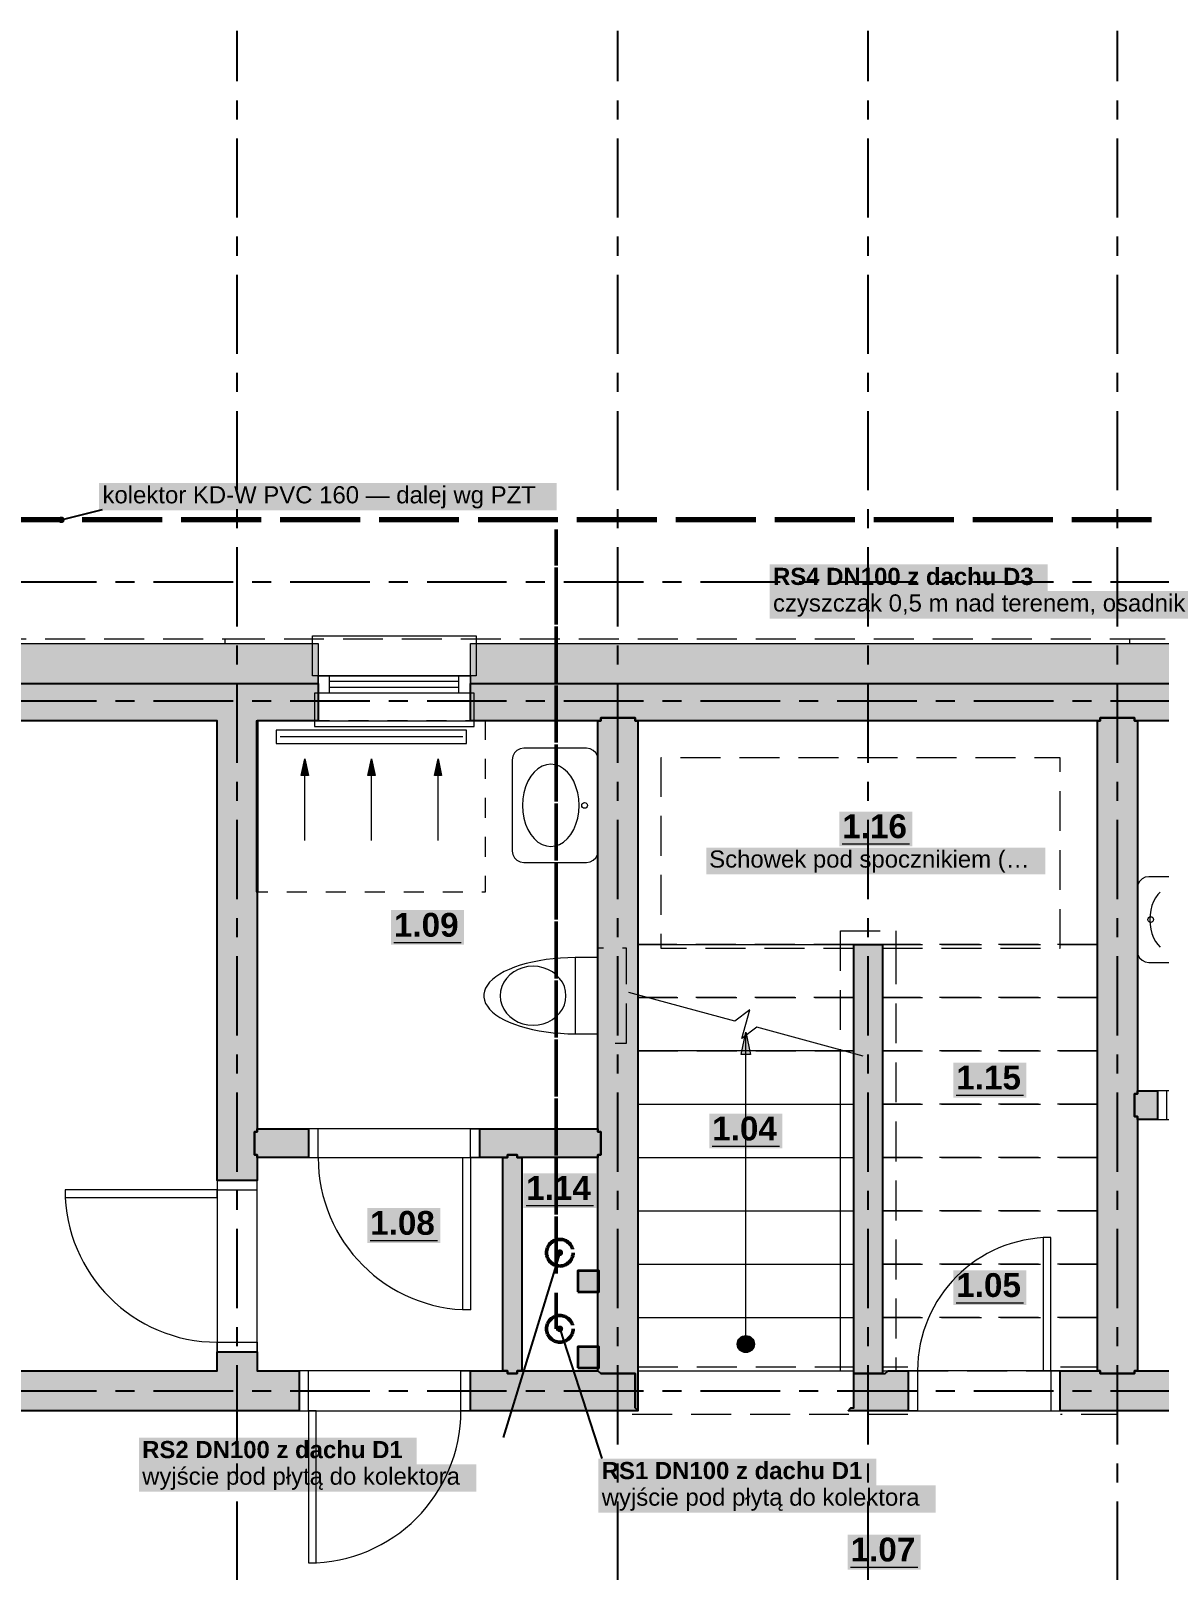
# Model space of a CAD drawing. Header units: metres. Extents: x -4.1 to 68, y -4.1 to 12.3.
# Drawn here: x 48.53 to 54.46, y 4.18 to 12.27 of the extents above; entities that cross this region are included whole.
import ezdxf

# ---------------------------------------------------------------- set-up
doc = ezdxf.new("R2010")
doc.units = ezdxf.units.M
for name, pattern in [('KRESKA_DLUGA', [9.45, 8.4, -1.05]), ('KRESKOWA', [5.25, 4.2, -1.05]), ('KRESKOWA_DROBNA', [3.15, 2.1, -1.05]), ('PUNKTOWA', [10.5, 8.4, -1.05, 0, -1.05])]:
    doc.linetypes.add(name, pattern=pattern)
doc.layers.add('A-MASKA', color=7, linetype='Continuous', lineweight=18)
doc.layers.add('S-OPISY', color=2, linetype='Continuous', lineweight=25)
for name, color, linetype, lineweight, true_color in [('I-OSIE', 8, 'PUNKTOWA', 18, 0x7a7a7a), ('I-PODKLAD', 8, 'Continuous', 18, 0x9a9a9a), ('I-PODKLAD-SCIANY', 8, 'Continuous', 25, 0x6e6e6e), ('I-PODKLAD-WYPELN', 254, 'Continuous', 18, 0xe6e6e6), ('I-POMIESZCZENIA', 8, 'Continuous', 25, 0x4a4a4a), ('S-DESZCZ', 150, 'KRESKA_DLUGA', 35, 0x00808a), ('S-KANAL', 34, 'Continuous', 50, 0x7a4500)]:
    doc.layers.add(name, color=color, linetype=linetype, lineweight=lineweight, true_color=true_color)
doc.styles.add('PL_ARIAL', font='arial.ttf')
doc.styles.add('PL_ARIAL_B', font='arialbd.ttf')

msp = doc.modelspace()

# ---------------------------------------------------------------- hatches: boundary and pattern name
at = {"layer": 'A-MASKA', "true_color": 0xffffff}
for points in [[(48.8914, 9.7494), (51.2964, 9.7494), (51.2964, 9.8942), (48.8914, 9.8942)], [(52.4152, 9.3207), (53.8751, 9.3207), (53.8751, 9.4655), (52.4152, 9.4655)], [(52.4152, 9.1812), (54.7041, 9.1812), (54.7041, 9.326), (52.4152, 9.326)], [(52.7815, 7.9851), (53.1651, 7.9851), (53.1651, 8.1676), (52.7815, 8.1676)], [(52.0822, 7.8383), (53.8644, 7.8383), (53.8644, 7.9781), (52.0822, 7.9781)], [(50.4256, 7.4675), (50.8092, 7.4675), (50.8092, 7.65), (50.4256, 7.65)], [(53.3806, 6.665), (53.7642, 6.665), (53.7642, 6.8475), (53.3806, 6.8475)], [(52.0981, 6.3975), (52.4817, 6.3975), (52.4817, 6.58), (52.0981, 6.58)], [(51.1206, 6.085), (51.5042, 6.085), (51.5042, 6.2675), (51.1206, 6.2675)], [(50.3006, 5.9015), (50.6842, 5.9015), (50.6842, 6.084), (50.3006, 6.084)], [(53.3806, 5.575), (53.7642, 5.575), (53.7642, 5.7575), (53.3806, 5.7575)], [(49.1, 4.7334), (50.5599, 4.7334), (50.5599, 4.8782), (49.1, 4.8782)], [(49.1, 4.5939), (50.8728, 4.5939), (50.8728, 4.7387), (49.1, 4.7387)], [(51.5149, 4.6232), (52.9748, 4.6232), (52.9748, 4.768), (51.5149, 4.768)], [(51.5149, 4.4837), (53.2877, 4.4837), (53.2877, 4.6285), (51.5149, 4.6285)], [(52.8256, 4.1855), (53.2092, 4.1855), (53.2092, 4.368), (52.8256, 4.368)]]:
    msp.add_hatch(color=7, dxfattribs=at).paths.add_polyline_path(points)
at = {"layer": 'I-PODKLAD-WYPELN', "true_color": 0xe4e4e4}
h = msp.add_hatch(color=7, dxfattribs=at)
h.paths.add_polyline_path([(49.9924, 6.5), (49.9924, 6.365), (49.9924, 6.365), (49.9924, 6.365), (49.9924, 6.35), (49.9924, 6.35), (49.9924, 6.35), (49.7224, 6.35), (49.7224, 6.35), (49.7224, 6.35), (49.7224, 6.23), (49.7074, 6.23), (49.5124, 6.23), (49.5124, 8.645), (45.8474, 8.645), (45.8474, 8.645), (45.8474, 8.645), (45.8474, 8.645), (45.8474, 8.645), (45.8474, 8.645), (45.8474, 7.6), (45.8474, 7.6), (45.8474, 7.6), (45.6524, 7.6), (45.6524, 7.6), (45.6524, 7.6), (45.6524, 7.6), (45.6524, 7.6), (45.4424, 7.6), (45.4424, 7.6), (45.4424, 7.6), (45.4424, 9.05), (45.4424, 9.05), (45.4424, 9.05), (45.4424, 9.05), (50.0424, 9.05), (50.0424, 8.84), (50.0424, 8.84), (50.0424, 8.84), (50.0424, 8.84), (50.0424, 8.645), (50.0424, 8.645), (50.0424, 8.645), (49.7224, 8.645), (49.7224, 6.5), (49.7224, 6.5), (49.7224, 6.5), (49.7224, 6.5), (49.7224, 6.5), (49.9924, 6.5), (49.9924, 6.5), (49.9924, 6.5), (49.9924, 6.5)])
h.paths.add_polyline_path([(45.8324, 8.66), (45.8324, 8.66), (45.8407, 8.6517)], flags=0)
h.paths.add_polyline_path([(45.6524, 8.66), (45.6524, 8.66), (45.6524, 8.66), (45.6524, 8.66), (45.6524, 8.66)], flags=0)
h.paths.add_polyline_path([(45.6524, 8.84), (45.6524, 8.84), (45.6524, 8.84), (45.6524, 8.84), (45.6524, 8.84), (45.6524, 8.84)], flags=0)
h = msp.add_hatch(color=7, dxfattribs=at)
h.paths.add_polyline_path([(51.0124, 5.23), (51.0124, 5.23), (51.0124, 5.23), (51.0124, 6.35), (51.0124, 6.35), (51.0124, 6.35), (51.0124, 6.35), (51.0124, 6.35), (50.8924, 6.35), (50.8924, 6.35), (50.8924, 6.35), (50.8924, 6.365), (50.8924, 6.365), (50.8924, 6.365), (50.8924, 6.365), (50.8924, 6.5), (50.8924, 6.5), (50.8924, 6.5), (50.8924, 6.5), (50.8924, 6.5), (51.5124, 6.5), (51.5124, 6.5), (51.5124, 6.5), (51.5124, 6.5), (51.5124, 6.5), (51.5124, 8.645), (51.5124, 8.645), (51.5124, 8.645), (51.5124, 8.645), (51.5124, 8.645), (50.8424, 8.645), (50.8424, 8.645), (50.8424, 8.645), (50.8424, 8.84), (50.8424, 8.84), (50.8424, 8.84), (50.8424, 8.84), (50.8424, 9.05), (55.7924, 9.05), (55.7924, 8.84), (55.7924, 8.84), (55.7924, 8.84), (55.7924, 8.84), (55.7924, 8.645), (55.7924, 8.645), (55.7924, 8.645), (55.6924, 8.645), (55.6924, 6.7), (55.6774, 6.7), (55.6774, 6.7), (55.6774, 6.7), (55.6774, 6.7), (55.6774, 6.7), (55.6774, 6.7), (55.6774, 6.7), (55.6774, 6.7), (55.6774, 6.7), (55.6774, 6.7), (55.6774, 6.7), (55.6774, 6.685), (55.6174, 6.685), (55.6174, 6.685), (55.6174, 6.685), (55.6174, 6.685), (55.6174, 6.685), (55.6174, 6.65), (55.8924, 6.65), (55.8924, 6.6), (55.6174, 6.6), (55.6174, 6.565), (55.6174, 6.565), (55.6174, 6.565), (55.6174, 6.55), (55.6174, 6.55), (55.6174, 6.55), (55.3524, 6.55), (55.3524, 6.55), (55.3524, 6.55), (55.3524, 6.565), (55.3524, 6.565), (55.3524, 6.565), (55.3524, 6.565), (55.3524, 6.7), (55.3524, 6.7), (55.3524, 6.7), (55.3524, 6.7), (55.3524, 6.7), (55.5424, 6.7), (55.5424, 8.645), (54.3474, 8.645), (54.3474, 8.645), (54.3474, 8.645), (54.3474, 6.7), (54.3474, 6.7), (54.3474, 6.7), (54.3474, 6.7), (54.3474, 6.7), (54.4524, 6.7), (54.4524, 6.7), (54.4524, 6.7), (54.4524, 6.7), (54.4524, 6.7), (54.4524, 6.565), (54.4524, 6.565), (54.4524, 6.565), (54.4524, 6.55), (54.4524, 6.55), (54.4524, 6.55), (54.3474, 6.55), (54.3474, 6.55), (54.3474, 6.55), (54.3474, 5.23), (54.3474, 5.23), (54.3474, 5.23), (54.6424, 5.23), (54.6424, 5.23), (54.6424, 5.23), (54.6424, 5.23), (54.6424, 5.23), (54.6424, 5.035), (54.6424, 5.035), (54.6424, 5.035), (54.6424, 5.02), (54.6424, 5.02), (54.6424, 5.02), (54.2424, 5.02), (54.2424, 5.02), (54.2424, 5.02), (54.2424, 5.02), (54.2424, 5.02), (53.9424, 5.02), (53.9424, 5.02), (53.9424, 5.02), (53.9424, 5.035), (53.9424, 5.035), (53.9424, 5.035), (53.9424, 5.035), (53.9424, 5.23), (53.9424, 5.23), (53.9424, 5.23), (53.9424, 5.23), (53.9424, 5.23), (54.1374, 5.23), (54.1374, 5.23), (54.1374, 5.23), (54.1374, 5.23), (54.1374, 5.23), (54.1374, 8.645), (54.1374, 8.645), (54.1374, 8.645), (54.1374, 8.645), (54.1374, 8.645), (51.7224, 8.645), (51.7224, 8.645), (51.7224, 8.645), (51.7224, 5.02), (51.7224, 5.02), (51.7224, 5.02), (51.7224, 5.02), (51.7224, 5.02), (50.8424, 5.02), (50.8424, 5.02), (50.8424, 5.02), (50.8424, 5.035), (50.8424, 5.035), (50.8424, 5.035), (50.8424, 5.035), (50.8424, 5.23), (50.8424, 5.23), (50.8424, 5.23), (50.8424, 5.23), (50.8424, 5.23), (51.0124, 5.23), (51.0124, 5.23)])
h.paths.add_polyline_path([(54.2424, 5.035), (54.2424, 5.035), (54.2424, 5.035), (54.2424, 5.035), (54.2424, 5.035), (54.2424, 5.035), (54.2424, 5.02)], flags=0)
h.paths.add_polyline_path([(51.5124, 5.23), (51.5124, 5.23), (51.5124, 5.23), (51.5124, 5.23), (51.5124, 5.23), (51.5124, 5.23), (51.5124, 5.23), (51.5124, 5.23), (51.5124, 5.23), (51.5124, 6.35), (51.5124, 6.35), (51.5124, 6.35), (51.1124, 6.35), (51.1124, 6.35), (51.1124, 6.35), (51.1124, 5.23), (51.1124, 5.23), (51.1124, 5.23)], flags=0)
h.paths.add_polyline_path([(54.2424, 5.215), (54.2424, 5.215), (54.2424, 5.215), (54.2424, 5.215), (54.2424, 5.215), (54.2424, 5.215), (54.2424, 5.215), (54.2424, 5.215), (54.2424, 5.215)], flags=0)
at = {"layer": 'I-PODKLAD-WYPELN', "true_color": 0xcfcfcf}
for points in [[(49.9724, 8.445), (49.9911, 8.357), (49.9537, 8.357)], [(50.3224, 8.445), (50.3411, 8.357), (50.3037, 8.357)], [(50.6724, 8.445), (50.6911, 8.357), (50.6537, 8.357)], [(52.2899, 7.008), (52.3149, 6.8906), (52.265, 6.8906)]]:
    msp.add_hatch(color=7, dxfattribs=at).paths.add_polyline_path(points)
at = {"layer": 'I-PODKLAD-WYPELN', "true_color": 0xe4e4e4}
for points in [[(52.8574, 5.035), (52.8574, 5.035), (52.8574, 5.035), (52.8574, 5.035), (52.8574, 5.035), (52.8574, 5.035), (52.8574, 5.035), (52.8574, 5.035), (52.8574, 5.035), (52.8574, 5.035), (52.8574, 5.035), (52.8574, 5.215), (52.8574, 5.215), (52.8574, 5.215), (52.8574, 5.215), (52.8574, 5.215), (52.8574, 5.215), (52.8574, 7.47), (53.0074, 7.47), (53.0074, 5.215), (53.0224, 5.215), (53.0224, 5.215), (53.0224, 5.215), (53.0224, 5.215), (53.0224, 5.215), (53.0224, 5.215), (53.0224, 5.215), (53.0224, 5.215), (53.0224, 5.215), (53.0224, 5.215), (53.0224, 5.215), (53.0224, 5.215), (53.0374, 5.23), (53.0374, 5.23), (53.0374, 5.23), (53.0374, 5.23), (53.0374, 5.23), (53.1424, 5.23), (53.1424, 5.23), (53.1424, 5.23), (53.1424, 5.23), (53.1424, 5.23), (53.1424, 5.035), (53.1424, 5.035), (53.1424, 5.035), (53.1424, 5.02), (53.1424, 5.02), (53.1424, 5.02), (52.8274, 5.02), (52.8274, 5.02), (52.8274, 5.02), (52.8424, 5.035), (52.8424, 5.035), (52.8424, 5.035), (52.8574, 5.035), (52.8574, 5.035), (52.8574, 5.035), (52.8574, 5.035), (52.8574, 5.035), (52.8574, 5.035)], [(49.5124, 5.23), (49.5124, 5.33), (49.7074, 5.33), (49.7224, 5.33), (49.7224, 5.23), (49.9424, 5.23), (49.9424, 5.23), (49.9424, 5.23), (49.9424, 5.23), (49.9424, 5.23), (49.9424, 5.035), (49.9424, 5.035), (49.9424, 5.035), (49.9424, 5.02), (49.9424, 5.02), (49.9424, 5.02), (45.8474, 5.02), (45.8474, 5.02), (45.8474, 5.02), (45.8474, 3.6), (45.8474, 3.6), (45.8474, 3.6), (45.6524, 3.6), (45.6524, 3.6), (45.6524, 3.6), (45.6524, 3.6), (45.6524, 3.6), (45.4424, 3.6), (45.4424, 3.6), (45.4424, 3.6), (45.4424, 5.8), (45.4424, 5.8), (45.4424, 5.8), (45.6524, 5.8), (45.6524, 5.8), (45.6524, 5.8), (45.6524, 5.8), (45.6524, 5.8), (45.8474, 5.8), (45.8474, 5.8), (45.8474, 5.8), (45.8474, 5.23), (45.8474, 5.23), (45.8474, 5.23), (45.8474, 5.23), (45.8474, 5.23)]]:
    msp.add_hatch(color=7, dxfattribs=at).paths.add_polyline_path(points)
at = {"layer": 'I-PODKLAD-WYPELN', "true_color": 0xffffff}
msp.add_hatch(color=7, dxfattribs=at).paths.add_polyline_path([(52.3349, 5.37), (52.3347, 5.3656), (52.3341, 5.3612), (52.333, 5.3569), (52.3315, 5.3528), (52.3296, 5.3488), (52.3273, 5.345), (52.3247, 5.3415), (52.3217, 5.3382), (52.3185, 5.3352), (52.3149, 5.3326), (52.3111, 5.3303), (52.3071, 5.3284), (52.303, 5.3269), (52.2987, 5.3259), (52.2943, 5.3252), (52.2899, 5.325), (52.2855, 5.3252), (52.2811, 5.3259), (52.2769, 5.3269), (52.2727, 5.3284), (52.2687, 5.3303), (52.2649, 5.3326), (52.2614, 5.3352), (52.2581, 5.3382), (52.2551, 5.3415), (52.2525, 5.345), (52.2502, 5.3488), (52.2483, 5.3528), (52.2469, 5.3569), (52.2458, 5.3612), (52.2451, 5.3656), (52.2449, 5.37), (52.2451, 5.3744), (52.2458, 5.3788), (52.2469, 5.3831), (52.2483, 5.3872), (52.2502, 5.3912), (52.2525, 5.395), (52.2551, 5.3985), (52.2581, 5.4018), (52.2614, 5.4048), (52.2649, 5.4074), (52.2687, 5.4097), (52.2727, 5.4116), (52.2769, 5.4131), (52.2811, 5.4141), (52.2855, 5.4148), (52.2899, 5.415), (52.2943, 5.4148), (52.2987, 5.4141), (52.303, 5.4131), (52.3071, 5.4116), (52.3111, 5.4097), (52.3149, 5.4074), (52.3185, 5.4048), (52.3217, 5.4018), (52.3247, 5.3985), (52.3273, 5.395), (52.3296, 5.3912), (52.3315, 5.3872), (52.333, 5.3831), (52.3341, 5.3788), (52.3347, 5.3744)])
at = {"layer": 'S-DESZCZ', "true_color": 0x000000}
for points in [[(51.3299, 5.85), (51.3293, 5.8545), (51.3276, 5.8587), (51.3248, 5.8624), (51.3212, 5.8652), (51.3169, 5.8669), (51.3124, 5.8675), (51.3079, 5.8669), (51.3037, 5.8652), (51.3, 5.8624), (51.2973, 5.8587), (51.2955, 5.8545), (51.2949, 5.85), (51.2955, 5.8455), (51.2973, 5.8412), (51.3, 5.8376), (51.3037, 5.8348), (51.3079, 5.8331), (51.3124, 5.8325), (51.3169, 5.8331), (51.3212, 5.8348), (51.3248, 5.8376), (51.3276, 5.8412), (51.3293, 5.8455)], [(51.3299, 5.45), (51.3293, 5.4545), (51.3276, 5.4588), (51.3248, 5.4624), (51.3212, 5.4652), (51.3169, 5.4669), (51.3124, 5.4675), (51.3079, 5.4669), (51.3037, 5.4652), (51.3, 5.4624), (51.2973, 5.4588), (51.2955, 5.4545), (51.2949, 5.45), (51.2955, 5.4455), (51.2973, 5.4413), (51.3, 5.4376), (51.3037, 5.4348), (51.3079, 5.4331), (51.3124, 5.4325), (51.3169, 5.4331), (51.3212, 5.4348), (51.3248, 5.4376), (51.3276, 5.4413), (51.3293, 5.4455)]]:
    msp.add_hatch(color=7, dxfattribs=at).paths.add_polyline_path(points)
at = {"layer": 'S-KANAL', "true_color": 0xffffff}
for points in [[(51.4074, 5.645), (51.5174, 5.645), (51.5174, 5.755), (51.4074, 5.755)], [(51.4074, 5.245), (51.5174, 5.245), (51.5174, 5.355), (51.4074, 5.355)]]:
    msp.add_hatch(color=7, dxfattribs=at).paths.add_polyline_path(points)
at = {"layer": 'S-KANAL', "true_color": 0x000000}
for points in [[(51.4074, 5.645), (51.5174, 5.645), (51.5174, 5.755)], [(51.4074, 5.245), (51.5174, 5.245), (51.5174, 5.355)]]:
    msp.add_hatch(color=7, dxfattribs=at).paths.add_polyline_path(points)
at = {"layer": 'S-OPISY', "true_color": 0x000000}
for points in [[(48.7099, 9.7), (48.7093, 9.7045), (48.7076, 9.7087), (48.7048, 9.7124), (48.7012, 9.7152), (48.6969, 9.7169), (48.6924, 9.7175), (48.6879, 9.7169), (48.6837, 9.7152), (48.68, 9.7124), (48.6773, 9.7087), (48.6755, 9.7045), (48.6749, 9.7), (48.6755, 9.6955), (48.6773, 9.6912), (48.68, 9.6876), (48.6837, 9.6848), (48.6879, 9.6831), (48.6924, 9.6825), (48.6969, 9.6831), (48.7012, 9.6848), (48.7048, 9.6876), (48.7076, 9.6912), (48.7093, 9.6955)], [(51.3299, 5.85), (51.3293, 5.8545), (51.3276, 5.8587), (51.3248, 5.8624), (51.3212, 5.8652), (51.3169, 5.8669), (51.3124, 5.8675), (51.3079, 5.8669), (51.3037, 5.8652), (51.3, 5.8624), (51.2973, 5.8587), (51.2955, 5.8545), (51.2949, 5.85), (51.2955, 5.8455), (51.2973, 5.8412), (51.3, 5.8376), (51.3037, 5.8348), (51.3079, 5.8331), (51.3124, 5.8325), (51.3169, 5.8331), (51.3212, 5.8348), (51.3248, 5.8376), (51.3276, 5.8412), (51.3293, 5.8455)], [(51.3299, 5.45), (51.3293, 5.4545), (51.3276, 5.4588), (51.3248, 5.4624), (51.3212, 5.4652), (51.3169, 5.4669), (51.3124, 5.4675), (51.3079, 5.4669), (51.3037, 5.4652), (51.3, 5.4624), (51.2973, 5.4588), (51.2955, 5.4545), (51.2949, 5.45), (51.2955, 5.4455), (51.2973, 5.4413), (51.3, 5.4376), (51.3037, 5.4348), (51.3079, 5.4331), (51.3124, 5.4325), (51.3169, 5.4331), (51.3212, 5.4348), (51.3248, 5.4376), (51.3276, 5.4413), (51.3293, 5.4455)]]:
    msp.add_hatch(color=7, dxfattribs=at).paths.add_polyline_path(points)

# ---------------------------------------------------------------- linework, layer by layer
at = {"layer": 'I-OSIE', "linetype": 'PUNKTOWA', "lineweight": 25, "ltscale": 0.049534, "flags": 128}
for points in [[(49.6174, -3.75), (49.6174, 12.2692)], [(51.6174, -3.75), (51.6174, 12.2692)], [(52.9324, -3.75), (52.9324, 12.2692)], [(54.2424, -3.75), (54.2424, 12.2692)]]:
    msp.add_lwpolyline(points, dxfattribs=at)
at = {"layer": 'I-OSIE', "linetype": 'PUNKTOWA', "lineweight": 25, "ltscale": 0.049821, "flags": 128}
for points in [[(41.9924, 9.375), (68.0436, 9.375)], [(41.9924, 8.75), (68.0436, 8.75)], [(41.9924, 5.125), (68.0436, 5.125)]]:
    msp.add_lwpolyline(points, dxfattribs=at)
at = {"layer": 'I-PODKLAD', "linetype": 'KRESKOWA', "lineweight": 13, "ltscale": 0.05, "flags": 128}
for points in [[(45.4174, 5.4455), (45.4174, 9.075), (49.5524, 9.075), (49.5524, 9.0505)], [(49.5529, 9.075), (54.3069, 9.075)], [(54.3074, 9.0505), (54.3074, 9.075), (55.1419, 9.075)], [(53.0079, 7.45), (53.9424, 7.45), (53.9424, 8.45), (51.8424, 8.45), (51.8424, 7.45), (52.8569, 7.45)], [(52.7864, 7.47), (52.7864, 7.541)], [(52.7864, 7.541), (53.0784, 7.541)], [(53.0784, 7.541), (53.0784, 7.47)], [(52.8573, 7.47), (51.7225, 7.47)], [(51.7225, 7.47), (52.8573, 7.47)], [(52.7864, 6.71), (52.7864, 7.47)], [(54.1373, 7.47), (53.0075, 7.47)], [(53.0075, 7.47), (54.1373, 7.47)], [(53.0784, 7.47), (53.0784, 5.2301)], [(52.8573, 7.19), (51.7225, 7.19)], [(51.7225, 7.19), (52.8573, 7.19)], [(53.0075, 7.19), (54.1373, 7.19)], [(54.1373, 7.19), (53.0075, 7.19)], [(51.7225, 6.91), (52.8573, 6.91)], [(53.0075, 6.91), (54.1373, 6.91)], [(54.1373, 6.91), (53.0075, 6.91)], [(53.0075, 6.63), (54.1373, 6.63)], [(54.1373, 6.63), (53.0075, 6.63)], [(53.0075, 6.35), (54.1373, 6.35)], [(54.1373, 6.35), (53.0075, 6.35)], [(53.0075, 6.07), (54.1373, 6.07)], [(54.1373, 6.07), (53.0075, 6.07)], [(53.0075, 5.79), (54.1373, 5.79)], [(54.1373, 5.79), (53.0075, 5.79)], [(53.0075, 5.51), (54.1373, 5.51)], [(54.1373, 5.51), (53.0075, 5.51)], [(51.7229, 5.25), (52.8569, 5.25)], [(53.0075, 5.23), (53.0373, 5.23)], [(53.0079, 5.25), (53.1419, 5.25)], [(53.1425, 5.23), (53.9423, 5.23)], [(53.9429, 5.25), (54.1369, 5.25)], [(54.2424, 5.0195), (54.2424, 5), (53.9429, 5)], [(53.1419, 5), (51.6174, 5)]]:
    msp.add_lwpolyline(points, dxfattribs=at)
at = {"layer": 'I-PODKLAD', "lineweight": 18, "ltscale": 0.05}
for points in [[(50.8724, 8.88), (50.0124, 8.88), (50.0124, 9.09), (50.8724, 9.09)], [(50.8424, 8.79), (50.0424, 8.79), (50.0424, 8.88), (50.8424, 8.88)], [(50.8624, 8.79), (50.0224, 8.79), (50.0224, 8.615), (50.8624, 8.615)], [(49.7274, 8.645), (49.7174, 8.645), (49.7174, 7.745), (49.7274, 7.745)], [(50.8224, 8.595), (49.8224, 8.595), (49.8224, 8.525), (50.8224, 8.525)], [(51.5124, 8.44), (51.5095, 8.4585), (51.501, 8.4753), (51.4877, 8.4885), (51.471, 8.4971), (51.4524, 8.5), (51.1224, 8.5), (51.1039, 8.4971), (51.0872, 8.4885), (51.0739, 8.4753), (51.0654, 8.4585), (51.0624, 8.44), (51.0624, 7.96), (51.0654, 7.9415), (51.0739, 7.9247), (51.0872, 7.9115), (51.1039, 7.9029), (51.1224, 7.9), (51.4524, 7.9), (51.471, 7.9029), (51.4877, 7.9115), (51.501, 7.9247), (51.5095, 7.9415), (51.5124, 7.96)], [(49.9724, 8.445), (49.9911, 8.357), (49.9537, 8.357)], [(50.3224, 8.445), (50.3411, 8.357), (50.3037, 8.357)], [(50.6724, 8.445), (50.6911, 8.357), (50.6537, 8.357)], [(51.2649, 8.416), (51.2417, 8.4133), (51.219, 8.4054), (51.1975, 8.3925), (51.1776, 8.3747), (51.1599, 8.3527), (51.1448, 8.327), (51.1326, 8.2981), (51.1237, 8.2667), (51.1182, 8.2338), (51.1164, 8.2), (51.1182, 8.1662), (51.1237, 8.1333), (51.1326, 8.1019), (51.1448, 8.073), (51.1599, 8.0473), (51.1776, 8.0253), (51.1975, 8.0075), (51.219, 7.9946), (51.2417, 7.9867), (51.2649, 7.984), (51.2881, 7.9867), (51.3108, 7.9946), (51.3323, 8.0075), (51.3522, 8.0253), (51.3699, 8.0473), (51.3851, 8.073), (51.3972, 8.1019), (51.4061, 8.1333), (51.4116, 8.1662), (51.4134, 8.2), (51.4116, 8.2338), (51.4061, 8.2667), (51.3972, 8.2981), (51.3851, 8.327), (51.3699, 8.3527), (51.3522, 8.3747), (51.3323, 8.3925), (51.3108, 8.4054), (51.2881, 8.4133)], [(54.3474, 7.435), (54.3504, 7.4165), (54.3589, 7.3997), (54.3722, 7.3865), (54.3889, 7.3779), (54.4074, 7.375), (54.5874, 7.375), (54.606, 7.3779), (54.6227, 7.3865), (54.636, 7.3997), (54.6445, 7.4165), (54.6474, 7.435), (54.6474, 7.765), (54.6445, 7.7835), (54.636, 7.8003), (54.6227, 7.8135), (54.606, 7.8221), (54.5874, 7.825), (54.4074, 7.825), (54.3889, 7.8221), (54.3722, 7.8135), (54.3589, 7.8003), (54.3504, 7.7835), (54.3474, 7.765)], [(51.5124, 7), (51.5124, 7.4), (51.3924, 7.4), (51.3924, 7)], [(51.1716, 7.355), (51.1446, 7.3531), (51.1182, 7.3474), (51.0932, 7.3381), (51.07, 7.3254), (51.0494, 7.3096), (51.0318, 7.2911), (51.0177, 7.2704), (51.0073, 7.2479), (51.0009, 7.2242), (50.9988, 7.2), (51.0009, 7.1758), (51.0073, 7.1521), (51.0177, 7.1296), (51.0318, 7.1089), (51.0494, 7.0904), (51.07, 7.0746), (51.0932, 7.0619), (51.1182, 7.0526), (51.1446, 7.0469), (51.1716, 7.045), (51.1986, 7.0469), (51.225, 7.0526), (51.2501, 7.0619), (51.2732, 7.0746), (51.2938, 7.0904), (51.3114, 7.1089), (51.3256, 7.1296), (51.336, 7.1521), (51.3423, 7.1758), (51.3444, 7.2), (51.3423, 7.2242), (51.336, 7.2479), (51.3256, 7.2704), (51.3114, 7.2911), (51.2938, 7.3096), (51.2732, 7.3254), (51.2501, 7.3381), (51.225, 7.3474), (51.1986, 7.3531)], [(54.4524, 6.55), (54.5024, 6.55), (54.5024, 6.7), (54.4524, 6.7)], [(49.9924, 6.35), (50.0424, 6.35), (50.0424, 6.5), (49.9924, 6.5)], [(50.8924, 6.35), (50.8424, 6.35), (50.8424, 6.5), (50.8924, 6.5)], [(50.8424, 6.35), (50.8424, 5.55), (50.8024, 5.55), (50.8024, 6.35)], [(49.5124, 6.23), (49.5124, 6.18), (49.7224, 6.18), (49.7224, 6.23)], [(49.5124, 6.18), (48.7124, 6.18), (48.7124, 6.14), (49.5124, 6.14)], [(53.8924, 5.23), (53.8924, 5.93), (53.8524, 5.93), (53.8524, 5.23)], [(49.5124, 5.33), (49.5124, 5.38), (49.7224, 5.38), (49.7224, 5.33)], [(49.9424, 5.02), (49.9924, 5.02), (49.9924, 5.23), (49.9424, 5.23)], [(50.8424, 5.02), (50.7924, 5.02), (50.7924, 5.23), (50.8424, 5.23)], [(53.1424, 5.23), (53.1924, 5.23), (53.1924, 5.02), (53.1424, 5.02)], [(53.9424, 5.23), (53.8924, 5.23), (53.8924, 5.02), (53.9424, 5.02)], [(49.9924, 5.02), (49.9924, 4.22), (50.0324, 4.22), (50.0324, 5.02)]]:
    msp.add_lwpolyline(points, close=True, dxfattribs=at)
for points in [[(50.1024, 8.79), (50.1024, 8.88)], [(50.7824, 8.8512), (50.1024, 8.8512)], [(50.7824, 8.8188), (50.1024, 8.8188)], [(50.7824, 8.79), (50.7824, 8.88)], [(50.8024, 8.56), (49.8424, 8.56)], [(49.9724, 8.015), (49.9724, 8.355)], [(50.3224, 8.015), (50.3224, 8.355)], [(50.6724, 8.015), (50.6724, 8.355)], [(54.4675, 7.7443), (54.4542, 7.7311), (54.4424, 7.7146), (54.4323, 7.6952), (54.4242, 7.6735), (54.4183, 7.6501), (54.4146, 7.6253), (54.4134, 7.6), (54.4146, 7.5747), (54.4183, 7.5499), (54.4242, 7.5265), (54.4323, 7.5048), (54.4424, 7.4854), (54.4542, 7.4689), (54.4675, 7.4557)], [(51.3924, 7.4), (51.3538, 7.3994), (51.3154, 7.3974), (51.2775, 7.3942), (51.2404, 7.3897), (51.2043, 7.384), (51.1694, 7.3771), (51.1359, 7.369), (51.1041, 7.3599), (51.0741, 7.3497), (51.0462, 7.3385), (51.0206, 7.3265), (50.9974, 7.3136), (50.9767, 7.3), (50.9588, 7.2857), (50.9436, 7.2709), (50.9314, 7.2556), (50.9221, 7.24), (50.9159, 7.2241), (50.9128, 7.2081), (50.9128, 7.1919), (50.9159, 7.1759), (50.9221, 7.16), (50.9314, 7.1444), (50.9436, 7.1291), (50.9588, 7.1143), (50.9767, 7.1), (50.9974, 7.0864), (51.0206, 7.0735), (51.0462, 7.0615), (51.0741, 7.0503), (51.1041, 7.0401), (51.1359, 7.031), (51.1694, 7.0229), (51.2043, 7.016), (51.2404, 7.0103), (51.2775, 7.0058), (51.3154, 7.0026), (51.3538, 7.0006), (51.3924, 7)]]:
    msp.add_lwpolyline(points, dxfattribs=at)
at = {"layer": 'I-PODKLAD', "linetype": 'KRESKOWA_DROBNA', "lineweight": 18, "ltscale": 0.05, "flags": 128}
msp.add_lwpolyline([(50.9224, 8.645), (49.7224, 8.645), (49.7224, 7.745), (50.9224, 7.745)], close=True, dxfattribs=at)
at = {"layer": 'I-PODKLAD', "lineweight": 13, "ltscale": 0.05}
for points in [[(50.0429, 8.645), (50.8419, 8.645)], [(51.7229, 7.47), (52.8569, 7.47)], [(52.9057, 6.8829), (52.3478, 7.0343), (52.2695, 6.9747), (52.3103, 7.1253), (52.232, 7.0657), (51.6742, 7.2171)], [(52.2899, 5.37), (52.2899, 7.008)], [(52.8573, 6.91), (51.7225, 6.91)], [(52.7864, 5.27), (52.7864, 6.71)], [(55.3519, 6.7), (54.4529, 6.7)], [(51.7225, 6.63), (52.8573, 6.63)], [(50.8919, 6.5), (49.9929, 6.5)], [(54.4529, 6.55), (55.3519, 6.55)], [(49.9929, 6.35), (50.8919, 6.35)], [(51.7225, 6.35), (52.8573, 6.35)], [(49.5124, 6.2295), (49.5124, 5.3305)], [(49.7224, 5.3305), (49.7224, 6.2295)], [(51.7225, 6.07), (52.8573, 6.07)], [(51.7225, 5.79), (52.8573, 5.79)], [(51.7225, 5.51), (52.8573, 5.51)], [(52.7864, 5.23), (52.7864, 5.27)], [(50.8419, 5.23), (49.9429, 5.23)], [(51.7225, 5.23), (52.8573, 5.23)], [(53.0079, 5.23), (53.0367, 5.23)], [(53.9419, 5.23), (53.1429, 5.23)], [(49.9429, 5.02), (50.8419, 5.02)], [(53.1429, 5.02), (53.9419, 5.02)]]:
    msp.add_lwpolyline(points, dxfattribs=at)
at = {"layer": 'I-PODKLAD', "linetype": 'KRESKOWA', "lineweight": 18, "ltscale": 0.05, "flags": 128}
msp.add_lwpolyline([(51.6624, 6.95), (51.6624, 7.45), (51.5124, 7.45), (51.5124, 6.95)], close=True, dxfattribs=at)
at = {"layer": 'I-PODKLAD', "lineweight": 13, "ltscale": 0.05}
msp.add_lwpolyline([(52.2899, 7.008), (52.3149, 6.8906), (52.265, 6.8906)], close=True, dxfattribs=at)
for centre, radius in [((51.4424, 8.2), 0.015), ((54.4174, 7.6), 0.015), ((52.2899, 5.37), 0.045)]:
    msp.add_circle(centre, radius, dxfattribs=at)
for centre, radius, start, end in [((50.8424, 6.35), 0.8, -180, -90), ((49.5124, 6.18), 0.8, -180, -90), ((53.8924, 5.23), 0.7, -270, -180), ((49.9924, 5.02), 0.8, -90, 0)]:
    msp.add_arc(centre, radius, start, end, dxfattribs=at)
at = {"layer": 'I-PODKLAD-SCIANY', "lineweight": 13, "ltscale": 0.05}
msp.add_lwpolyline([(45.4424, 9.05), (50.0424, 9.05), (50.0424, 9.05), (50.0424, 9.05), (50.0424, 8.84), (50.0424, 8.84), (50.0424, 8.84), (45.6524, 8.84)], dxfattribs=at)
msp.add_lwpolyline([(50.8424, 8.84), (50.8424, 8.84), (50.8424, 9.05), (50.8424, 9.05), (50.8424, 9.05), (55.7924, 9.05), (55.7924, 9.05), (55.7924, 9.05), (55.7924, 8.84), (55.7924, 8.84), (55.7924, 8.84), (50.8424, 8.84)], close=True, dxfattribs=at)
at = {"layer": 'I-PODKLAD-SCIANY', "lineweight": 25, "ltscale": 0.05}
for points in [[(45.6524, 8.84), (50.0424, 8.84), (50.0424, 8.84), (50.0424, 8.84), (50.0424, 8.84), (50.0424, 8.645), (50.0424, 8.645), (50.0424, 8.645), (50.0424, 8.645), (49.7224, 8.645), (49.7224, 8.645), (49.7224, 8.645), (49.7224, 8.645), (49.7224, 8.645), (49.7224, 8.645), (49.7224, 8.645), (49.7224, 8.645), (49.7224, 8.645), (49.7224, 8.645), (49.7224, 8.645), (49.7224, 8.645), (49.7224, 8.645), (49.7224, 8.645), (49.7224, 8.645), (49.7224, 8.645), (49.7224, 8.645), (49.7224, 6.485), (49.7224, 6.485), (49.7224, 6.485), (49.7074, 6.485), (49.7074, 6.485), (49.7074, 6.485), (49.7074, 6.485), (49.7074, 6.485), (49.7074, 6.485), (49.7074, 6.485), (49.7074, 6.485), (49.7074, 6.485), (49.7074, 6.485), (49.7074, 6.485), (49.7074, 6.485), (49.7074, 6.485), (49.7074, 6.485), (49.7074, 6.485), (49.7074, 6.485), (49.7074, 6.485), (49.7074, 6.365), (49.7074, 6.365), (49.7074, 6.365), (49.7074, 6.365), (49.7074, 6.365), (49.7074, 6.365), (49.7074, 6.365), (49.7074, 6.365), (49.7074, 6.365), (49.7074, 6.365), (49.7074, 6.365), (49.7074, 6.365), (49.7074, 6.365), (49.7074, 6.365), (49.7074, 6.365), (49.7074, 6.365), (49.7074, 6.365), (49.7224, 6.365), (49.7224, 6.365), (49.7224, 6.365), (49.7224, 6.23), (49.7224, 6.23), (49.7224, 6.23), (49.5124, 6.23), (49.5124, 6.23), (49.5124, 6.23), (49.5124, 8.645), (49.5124, 8.645), (49.5124, 8.645), (49.5124, 8.645), (49.5124, 8.645), (49.5124, 8.645), (49.5124, 8.645), (49.5124, 8.645), (49.5124, 8.645), (49.5124, 8.645), (49.5124, 8.645), (49.5124, 8.645), (49.5124, 8.645), (49.5124, 8.645), (49.5124, 8.645), (49.5124, 8.645), (49.5124, 8.645), (45.8474, 8.645)], [(55.5574, 8.645), (54.3324, 8.645), (54.3324, 8.645), (54.3324, 8.645), (54.3324, 8.645), (54.3324, 8.645), (54.3324, 8.66), (54.3324, 8.66), (54.3324, 8.66), (54.3324, 8.66), (54.3324, 8.66), (54.3324, 8.66), (54.3324, 8.66), (54.3324, 8.66), (54.3324, 8.66), (54.3324, 8.66), (54.3324, 8.66), (54.3324, 8.66), (54.3324, 8.66), (54.3324, 8.66), (54.3324, 8.66), (54.3324, 8.66), (54.3324, 8.66), (54.1524, 8.66), (54.1524, 8.66), (54.1524, 8.66), (54.1524, 8.66), (54.1524, 8.66), (54.1524, 8.66), (54.1524, 8.66), (54.1524, 8.66), (54.1524, 8.66), (54.1524, 8.66), (54.1524, 8.66), (54.1524, 8.66), (54.1524, 8.66), (54.1524, 8.66), (54.1524, 8.66), (54.1524, 8.66), (54.1524, 8.66), (54.1524, 8.645), (54.1524, 8.645), (54.1524, 8.645), (54.1524, 8.645), (54.1524, 8.645), (51.7074, 8.645), (51.7074, 8.645), (51.7074, 8.645), (51.7074, 8.645), (51.7074, 8.66), (51.7074, 8.66), (51.7074, 8.66), (51.7074, 8.66), (51.7074, 8.66), (51.7074, 8.66), (51.7074, 8.66), (51.7074, 8.66), (51.7074, 8.66), (51.7074, 8.66), (51.7074, 8.66), (51.7074, 8.66), (51.7074, 8.66), (51.7074, 8.66), (51.7074, 8.66), (51.7074, 8.66), (51.7074, 8.66), (51.5274, 8.66), (51.5274, 8.66), (51.5274, 8.66), (51.5274, 8.66), (51.5274, 8.66), (51.5274, 8.66), (51.5274, 8.66), (51.5274, 8.66), (51.5274, 8.66), (51.5274, 8.66), (51.5274, 8.66), (51.5274, 8.66), (51.5274, 8.66), (51.5274, 8.66), (51.5274, 8.66), (51.5274, 8.66), (51.5274, 8.66), (51.5274, 8.645), (51.5274, 8.645), (51.5274, 8.645), (51.5274, 8.645), (50.8424, 8.645), (50.8424, 8.645), (50.8424, 8.645), (50.8424, 8.645), (50.8424, 8.84), (50.8424, 8.84), (50.8424, 8.84), (50.8424, 8.84), (55.7924, 8.84)], [(45.8474, 5.23), (49.5124, 5.23), (49.5124, 5.23), (49.5124, 5.23), (49.5124, 5.23), (49.5124, 5.23), (49.5124, 5.23), (49.5124, 5.23), (49.5124, 5.23), (49.5124, 5.23), (49.5124, 5.23), (49.5124, 5.23), (49.5124, 5.23), (49.5124, 5.23), (49.5124, 5.23), (49.5124, 5.23), (49.5124, 5.23), (49.5124, 5.23), (49.5124, 5.33), (49.5124, 5.33), (49.5124, 5.33), (49.7224, 5.33), (49.7224, 5.33), (49.7224, 5.33), (49.7224, 5.23), (49.7224, 5.23), (49.7224, 5.23), (49.7224, 5.23), (49.7224, 5.23), (49.7224, 5.23), (49.7224, 5.23), (49.7224, 5.23), (49.7224, 5.23), (49.7224, 5.23), (49.7224, 5.23), (49.7224, 5.23), (49.7224, 5.23), (49.7224, 5.23), (49.7224, 5.23), (49.7224, 5.23), (49.7224, 5.23), (49.9424, 5.23), (49.9424, 5.23), (49.9424, 5.23), (49.9424, 5.23), (49.9424, 5.23), (49.9424, 5.02), (49.9424, 5.02), (49.9424, 5.02), (45.8474, 5.02)], [(54.6424, 5.02), (53.9424, 5.02), (53.9424, 5.02), (53.9424, 5.02), (53.9424, 5.02), (53.9424, 5.035), (53.9424, 5.035), (53.9424, 5.23), (53.9424, 5.23), (53.9424, 5.23), (53.9424, 5.23), (53.9424, 5.23), (54.1524, 5.23), (54.1524, 5.23), (54.1524, 5.23), (54.1524, 5.23), (54.1524, 5.23), (54.1524, 5.215), (54.1524, 5.215), (54.1524, 5.215), (54.1524, 5.215), (54.1524, 5.215), (54.1524, 5.215), (54.1524, 5.215), (54.1524, 5.215), (54.1524, 5.215), (54.1524, 5.215), (54.1524, 5.215), (54.1524, 5.215), (54.1524, 5.215), (54.1524, 5.215), (54.1524, 5.215), (54.1524, 5.215), (54.1524, 5.215), (54.2424, 5.215), (54.3324, 5.215), (54.3324, 5.215), (54.3324, 5.215), (54.3324, 5.215), (54.3324, 5.215), (54.3324, 5.215), (54.3324, 5.215), (54.3324, 5.215), (54.3324, 5.215), (54.3324, 5.215), (54.3324, 5.215), (54.3324, 5.215), (54.3324, 5.215), (54.3324, 5.215), (54.3324, 5.215), (54.3324, 5.215), (54.3324, 5.215), (54.3324, 5.23), (54.3324, 5.23), (54.3324, 5.23), (54.3324, 5.23), (54.3324, 5.23), (54.6424, 5.23)]]:
    msp.add_lwpolyline(points, dxfattribs=at)
for points in [[(51.5124, 6.365), (51.5124, 6.365), (51.5124, 6.365), (51.5274, 6.365), (51.5274, 6.365), (51.5274, 6.365), (51.5274, 6.365), (51.5274, 6.365), (51.5274, 6.365), (51.5274, 6.365), (51.5274, 6.365), (51.5274, 6.365), (51.5274, 6.365), (51.5274, 6.365), (51.5274, 6.365), (51.5274, 6.365), (51.5274, 6.365), (51.5274, 6.365), (51.5274, 6.365), (51.5274, 6.365), (51.5274, 6.485), (51.5274, 6.485), (51.5274, 6.485), (51.5274, 6.485), (51.5274, 6.485), (51.5274, 6.485), (51.5274, 6.485), (51.5274, 6.485), (51.5274, 6.485), (51.5274, 6.485), (51.5274, 6.485), (51.5274, 6.485), (51.5274, 6.485), (51.5274, 6.485), (51.5274, 6.485), (51.5274, 6.485), (51.5274, 6.485), (51.5124, 6.485), (51.5124, 6.485), (51.5124, 6.485), (51.5124, 6.485), (51.5124, 6.485), (51.5124, 8.645), (51.5124, 8.645), (51.5124, 8.645), (51.5124, 8.645), (51.5124, 8.645), (51.5274, 8.645), (51.5274, 8.645), (51.5274, 8.645), (51.5274, 8.645), (51.5274, 8.645), (51.5274, 8.645), (51.5274, 8.645), (51.5274, 8.645), (51.5274, 8.645), (51.5274, 8.645), (51.5274, 8.645), (51.5274, 8.645), (51.5274, 8.645), (51.5274, 8.645), (51.5274, 8.645), (51.5274, 8.645), (51.5274, 8.645), (51.5274, 8.66), (51.5274, 8.66), (51.5274, 8.66), (51.5274, 8.66), (51.5274, 8.66), (51.7074, 8.66), (51.7074, 8.66), (51.7074, 8.66), (51.7074, 8.66), (51.7074, 8.66), (51.7074, 8.645), (51.7074, 8.645), (51.7074, 8.645), (51.7074, 8.645), (51.7074, 8.645), (51.7074, 8.645), (51.7074, 8.645), (51.7074, 8.645), (51.7074, 8.645), (51.7074, 8.645), (51.7074, 8.645), (51.7074, 8.645), (51.7074, 8.645), (51.7074, 8.645), (51.7074, 8.645), (51.7074, 8.645), (51.7074, 8.645), (51.7224, 8.645), (51.7224, 8.645), (51.7224, 8.645), (51.7224, 8.645), (51.7224, 5.02), (51.7224, 5.02), (51.7224, 5.02), (51.7224, 5.02), (51.7074, 5.035), (51.7074, 5.035), (51.7074, 5.035), (51.7074, 5.215), (51.7074, 5.215), (51.7074, 5.215), (51.7074, 5.215), (51.7074, 5.215), (51.7074, 5.215), (51.7074, 5.215), (51.7074, 5.215), (51.7074, 5.215), (51.7074, 5.215), (51.7074, 5.215), (51.7074, 5.215), (51.7074, 5.215), (51.7074, 5.215), (51.7074, 5.215), (51.7074, 5.215), (51.7074, 5.215), (51.5274, 5.215), (51.5274, 5.215), (51.5274, 5.215), (51.5274, 5.215), (51.5274, 5.215), (51.5124, 5.23), (51.5124, 5.23), (51.5124, 5.23), (51.5124, 5.23), (51.5124, 5.23), (51.5124, 6.365), (51.5124, 6.365)], [(54.1374, 8.645), (54.1374, 8.645), (54.1374, 8.645), (54.1374, 8.645), (54.1374, 8.645), (54.1524, 8.645), (54.1524, 8.645), (54.1524, 8.645), (54.1524, 8.645), (54.1524, 8.645), (54.1524, 8.645), (54.1524, 8.645), (54.1524, 8.645), (54.1524, 8.645), (54.1524, 8.645), (54.1524, 8.645), (54.1524, 8.645), (54.1524, 8.645), (54.1524, 8.645), (54.1524, 8.645), (54.1524, 8.645), (54.1524, 8.645), (54.1524, 8.66), (54.1524, 8.66), (54.1524, 8.66), (54.1524, 8.66), (54.1524, 8.66), (54.3324, 8.66), (54.3324, 8.66), (54.3324, 8.66), (54.3324, 8.66), (54.3324, 8.66), (54.3324, 8.645), (54.3324, 8.645), (54.3324, 8.645), (54.3324, 8.645), (54.3324, 8.645), (54.3324, 8.645), (54.3324, 8.645), (54.3324, 8.645), (54.3324, 8.645), (54.3324, 8.645), (54.3324, 8.645), (54.3324, 8.645), (54.3324, 8.645), (54.3324, 8.645), (54.3324, 8.645), (54.3324, 8.645), (54.3324, 8.645), (54.3474, 8.645), (54.3474, 8.645), (54.3474, 8.645), (54.3474, 8.645), (54.3474, 8.645), (54.3474, 6.685), (54.3474, 6.685), (54.3474, 6.685), (54.3474, 6.685), (54.3324, 6.685), (54.3324, 6.685), (54.3324, 6.685), (54.3324, 6.685), (54.3324, 6.685), (54.3324, 6.685), (54.3324, 6.685), (54.3324, 6.685), (54.3324, 6.685), (54.3324, 6.685), (54.3324, 6.685), (54.3324, 6.685), (54.3324, 6.685), (54.3324, 6.685), (54.3324, 6.685), (54.3324, 6.685), (54.3324, 6.685), (54.3324, 6.565), (54.3324, 6.565), (54.3324, 6.565), (54.3324, 6.565), (54.3324, 6.565), (54.3324, 6.565), (54.3324, 6.565), (54.3324, 6.565), (54.3324, 6.565), (54.3324, 6.565), (54.3324, 6.565), (54.3324, 6.565), (54.3324, 6.565), (54.3324, 6.565), (54.3324, 6.565), (54.3324, 6.565), (54.3324, 6.565), (54.3474, 6.565), (54.3474, 6.565), (54.3474, 6.565), (54.3474, 6.565), (54.3474, 5.23), (54.3474, 5.23), (54.3474, 5.23), (54.3474, 5.23), (54.3324, 5.23), (54.3324, 5.23), (54.3324, 5.23), (54.3324, 5.23), (54.3324, 5.23), (54.3324, 5.23), (54.3324, 5.23), (54.3324, 5.23), (54.3324, 5.23), (54.3324, 5.23), (54.3324, 5.23), (54.3324, 5.23), (54.3324, 5.23), (54.3324, 5.23), (54.3324, 5.23), (54.3324, 5.23), (54.3324, 5.23), (54.3324, 5.215), (54.3324, 5.215), (54.3324, 5.215), (54.3324, 5.215), (54.3324, 5.215), (54.1524, 5.215), (54.1524, 5.215), (54.1524, 5.215), (54.1524, 5.215), (54.1524, 5.215), (54.1524, 5.23), (54.1524, 5.23), (54.1524, 5.23), (54.1524, 5.23), (54.1524, 5.23), (54.1524, 5.23), (54.1524, 5.23), (54.1524, 5.23), (54.1524, 5.23), (54.1524, 5.23), (54.1524, 5.23), (54.1524, 5.23), (54.1524, 5.23), (54.1524, 5.23), (54.1524, 5.23), (54.1524, 5.23), (54.1524, 5.23), (54.1374, 5.23), (54.1374, 5.23), (54.1374, 5.23), (54.1374, 5.23), (54.1374, 5.23)], [(52.8574, 5.215), (52.8574, 5.215), (52.8574, 7.47), (52.8574, 7.47), (52.8574, 7.47), (53.0074, 7.47), (53.0074, 7.47), (53.0074, 7.47), (53.0074, 5.215), (53.0074, 5.215), (53.0074, 5.215), (52.8574, 5.215)], [(54.3324, 6.685), (54.3324, 6.685), (54.3324, 6.685), (54.3324, 6.685), (54.3324, 6.685), (54.3474, 6.685), (54.3474, 6.685), (54.3474, 6.685), (54.3474, 6.685), (54.3474, 6.685), (54.3474, 6.685), (54.3474, 6.685), (54.3474, 6.685), (54.3474, 6.685), (54.3474, 6.685), (54.3474, 6.685), (54.3474, 6.685), (54.3474, 6.685), (54.3474, 6.685), (54.3474, 6.685), (54.3474, 6.685), (54.3474, 6.685), (54.3474, 6.7), (54.3474, 6.7), (54.3474, 6.7), (54.3474, 6.7), (54.3474, 6.7), (54.4524, 6.7), (54.4524, 6.7), (54.4524, 6.7), (54.4524, 6.7), (54.4524, 6.7), (54.4524, 6.55), (54.4524, 6.55), (54.4524, 6.55), (54.4524, 6.55), (54.3474, 6.55), (54.3474, 6.55), (54.3474, 6.55), (54.3474, 6.55), (54.3474, 6.565), (54.3474, 6.565), (54.3474, 6.565), (54.3474, 6.565), (54.3474, 6.565), (54.3474, 6.565), (54.3474, 6.565), (54.3474, 6.565), (54.3474, 6.565), (54.3474, 6.565), (54.3474, 6.565), (54.3474, 6.565), (54.3474, 6.565), (54.3474, 6.565), (54.3474, 6.565), (54.3474, 6.565), (54.3474, 6.565), (54.3324, 6.565), (54.3324, 6.565), (54.3324, 6.565), (54.3324, 6.565), (54.3324, 6.565)], [(49.7074, 6.485), (49.7074, 6.485), (49.7074, 6.485), (49.7074, 6.485), (49.7074, 6.485), (49.7224, 6.485), (49.7224, 6.485), (49.7224, 6.485), (49.7224, 6.485), (49.7224, 6.485), (49.7224, 6.485), (49.7224, 6.485), (49.7224, 6.485), (49.7224, 6.485), (49.7224, 6.485), (49.7224, 6.485), (49.7224, 6.485), (49.7224, 6.485), (49.7224, 6.485), (49.7224, 6.485), (49.7224, 6.485), (49.7224, 6.485), (49.7224, 6.5), (49.7224, 6.5), (49.7224, 6.5), (49.7224, 6.5), (49.7224, 6.5), (49.9924, 6.5), (49.9924, 6.5), (49.9924, 6.5), (49.9924, 6.5), (49.9924, 6.5), (49.9924, 6.35), (49.9924, 6.35), (49.9924, 6.35), (49.7224, 6.35), (49.7224, 6.35), (49.7224, 6.35), (49.7224, 6.35), (49.7224, 6.365), (49.7224, 6.365), (49.7224, 6.365), (49.7224, 6.365), (49.7224, 6.365), (49.7224, 6.365), (49.7224, 6.365), (49.7224, 6.365), (49.7224, 6.365), (49.7224, 6.365), (49.7224, 6.365), (49.7224, 6.365), (49.7224, 6.365), (49.7224, 6.365), (49.7224, 6.365), (49.7224, 6.365), (49.7224, 6.365), (49.7074, 6.365), (49.7074, 6.365), (49.7074, 6.365), (49.7074, 6.365), (49.7074, 6.365)], [(50.8924, 6.365), (50.8924, 6.5), (50.8924, 6.5), (50.8924, 6.5), (50.8924, 6.5), (50.8924, 6.5), (51.5124, 6.5), (51.5124, 6.5), (51.5124, 6.5), (51.5124, 6.5), (51.5124, 6.5), (51.5124, 6.485), (51.5124, 6.485), (51.5124, 6.485), (51.5124, 6.485), (51.5124, 6.485), (51.5124, 6.485), (51.5124, 6.485), (51.5124, 6.485), (51.5124, 6.485), (51.5124, 6.485), (51.5124, 6.485), (51.5124, 6.485), (51.5124, 6.485), (51.5124, 6.485), (51.5124, 6.485), (51.5124, 6.485), (51.5124, 6.485), (51.5274, 6.485), (51.5274, 6.485), (51.5274, 6.485), (51.5274, 6.485), (51.5274, 6.485), (51.5274, 6.365), (51.5274, 6.365), (51.5274, 6.365), (51.5274, 6.365), (51.5274, 6.365), (51.5124, 6.365), (51.5124, 6.365), (51.5124, 6.365), (51.5124, 6.365), (51.5124, 6.365), (51.5124, 6.365), (51.5124, 6.365), (51.5124, 6.365), (51.5124, 6.365), (51.5124, 6.365), (51.5124, 6.365), (51.5124, 6.365), (51.5124, 6.365), (51.5124, 6.365), (51.5124, 6.365), (51.5124, 6.365), (51.5124, 6.365), (51.5124, 6.35), (51.5124, 6.35), (51.5124, 6.35), (51.0874, 6.35), (51.0874, 6.35), (51.0874, 6.35), (51.0874, 6.365), (51.0874, 6.365), (51.0874, 6.365), (51.0874, 6.365), (51.0874, 6.365), (51.0874, 6.365), (51.0874, 6.365), (51.0874, 6.365), (51.0874, 6.365), (51.0874, 6.365), (51.0874, 6.365), (51.0874, 6.365), (51.0874, 6.365), (51.0874, 6.365), (51.0874, 6.365), (51.0874, 6.365), (51.0874, 6.365), (51.0374, 6.365), (51.0374, 6.365), (51.0374, 6.365), (51.0374, 6.365), (51.0374, 6.365), (51.0374, 6.365), (51.0374, 6.365), (51.0374, 6.365), (51.0374, 6.365), (51.0374, 6.365), (51.0374, 6.365), (51.0374, 6.365), (51.0374, 6.365), (51.0374, 6.365), (51.0374, 6.365), (51.0374, 6.365), (51.0374, 6.365), (51.0374, 6.35), (51.0374, 6.35), (51.0374, 6.35), (50.8924, 6.35), (50.8924, 6.35), (50.8924, 6.35), (50.8924, 6.365)], [(51.0124, 5.23), (51.0124, 5.23), (51.0124, 5.23), (51.0124, 6.35), (51.0124, 6.35), (51.0124, 6.35), (51.0124, 6.35), (51.0124, 6.35), (51.0374, 6.35), (51.0374, 6.35), (51.0374, 6.35), (51.0374, 6.35), (51.0374, 6.35), (51.0374, 6.35), (51.0374, 6.35), (51.0374, 6.35), (51.0374, 6.35), (51.0374, 6.35), (51.0374, 6.35), (51.0374, 6.35), (51.0374, 6.35), (51.0374, 6.35), (51.0374, 6.35), (51.0374, 6.35), (51.0374, 6.35), (51.0374, 6.365), (51.0374, 6.365), (51.0374, 6.365), (51.0374, 6.365), (51.0374, 6.365), (51.0874, 6.365), (51.0874, 6.365), (51.0874, 6.365), (51.0874, 6.365), (51.0874, 6.365), (51.0874, 6.35), (51.0874, 6.35), (51.0874, 6.35), (51.0874, 6.35), (51.0874, 6.35), (51.0874, 6.35), (51.0874, 6.35), (51.0874, 6.35), (51.0874, 6.35), (51.0874, 6.35), (51.0874, 6.35), (51.0874, 6.35), (51.0874, 6.35), (51.0874, 6.35), (51.0874, 6.35), (51.0874, 6.35), (51.0874, 6.35), (51.1124, 6.35), (51.1124, 6.35), (51.1124, 6.35), (51.1124, 5.23), (51.1124, 5.23), (51.1124, 5.23), (51.0874, 5.23), (51.0874, 5.23), (51.0874, 5.23), (51.0874, 5.23), (51.0874, 5.23), (51.0874, 5.23), (51.0874, 5.23), (51.0874, 5.23), (51.0874, 5.23), (51.0874, 5.23), (51.0874, 5.23), (51.0874, 5.23), (51.0874, 5.23), (51.0874, 5.23), (51.0874, 5.23), (51.0874, 5.23), (51.0874, 5.23), (51.0874, 5.215), (51.0874, 5.215), (51.0874, 5.215), (51.0874, 5.215), (51.0874, 5.215), (51.0374, 5.215), (51.0374, 5.215), (51.0374, 5.215), (51.0374, 5.215), (51.0374, 5.215), (51.0374, 5.23), (51.0374, 5.23), (51.0374, 5.23), (51.0374, 5.23), (51.0374, 5.23), (51.0374, 5.23), (51.0374, 5.23), (51.0374, 5.23), (51.0374, 5.23), (51.0374, 5.23), (51.0374, 5.23), (51.0374, 5.23), (51.0374, 5.23), (51.0374, 5.23), (51.0374, 5.23), (51.0374, 5.23), (51.0374, 5.23), (51.0124, 5.23), (51.0124, 5.23)], [(50.8424, 5.035), (50.8424, 5.23), (50.8424, 5.23), (50.8424, 5.23), (50.8424, 5.23), (50.8424, 5.23), (51.0374, 5.23), (51.0374, 5.23), (51.0374, 5.23), (51.0374, 5.23), (51.0374, 5.23), (51.0374, 5.215), (51.0374, 5.215), (51.0374, 5.215), (51.0374, 5.215), (51.0374, 5.215), (51.0374, 5.215), (51.0374, 5.215), (51.0374, 5.215), (51.0374, 5.215), (51.0374, 5.215), (51.0374, 5.215), (51.0374, 5.215), (51.0374, 5.215), (51.0374, 5.215), (51.0374, 5.215), (51.0374, 5.215), (51.0374, 5.215), (51.0874, 5.215), (51.0874, 5.215), (51.0874, 5.215), (51.0874, 5.215), (51.0874, 5.215), (51.0874, 5.215), (51.0874, 5.215), (51.0874, 5.215), (51.0874, 5.215), (51.0874, 5.215), (51.0874, 5.215), (51.0874, 5.215), (51.0874, 5.215), (51.0874, 5.215), (51.0874, 5.215), (51.0874, 5.215), (51.0874, 5.215), (51.0874, 5.23), (51.0874, 5.23), (51.0874, 5.23), (51.0874, 5.23), (51.0874, 5.23), (51.5124, 5.23), (51.5124, 5.23), (51.5124, 5.23), (51.5124, 5.23), (51.5124, 5.23), (51.5274, 5.215), (51.5274, 5.215), (51.5274, 5.215), (51.5274, 5.215), (51.5274, 5.215), (51.5274, 5.215), (51.5274, 5.215), (51.5274, 5.215), (51.5274, 5.215), (51.7074, 5.215), (51.7074, 5.215), (51.7074, 5.215), (51.7074, 5.215), (51.7074, 5.215), (51.7074, 5.035), (51.7074, 5.035), (51.7074, 5.035), (51.7074, 5.035), (51.7074, 5.035), (51.7074, 5.035), (51.7074, 5.035), (51.7074, 5.035), (51.7074, 5.035), (51.7224, 5.02), (51.7224, 5.02), (51.7224, 5.02), (51.7224, 5.02), (50.8424, 5.02), (50.8424, 5.02), (50.8424, 5.02), (50.8424, 5.035)], [(52.8274, 5.02), (52.8274, 5.02), (52.8274, 5.02), (52.8424, 5.035), (52.8424, 5.035), (52.8424, 5.035), (52.8574, 5.035), (52.8574, 5.035), (52.8574, 5.035), (52.8574, 5.035), (52.8574, 5.035), (52.8574, 5.035), (52.8574, 5.035), (52.8574, 5.035), (52.8574, 5.035), (52.8574, 5.035), (52.8574, 5.035), (52.8574, 5.035), (52.8574, 5.035), (52.8574, 5.035), (52.8574, 5.035), (52.8574, 5.035), (52.8574, 5.035), (52.8574, 5.215), (52.8574, 5.215), (52.8574, 5.215), (52.8574, 5.215), (52.8574, 5.215), (53.0224, 5.215), (53.0224, 5.215), (53.0224, 5.215), (53.0224, 5.215), (53.0224, 5.215), (53.0224, 5.215), (53.0224, 5.215), (53.0224, 5.215), (53.0224, 5.215), (53.0374, 5.23), (53.0374, 5.23), (53.0374, 5.23), (53.0374, 5.23), (53.0374, 5.23), (53.1424, 5.23), (53.1424, 5.23), (53.1424, 5.23), (53.1424, 5.23), (53.1424, 5.23), (53.1424, 5.02), (53.1424, 5.02), (53.1424, 5.02), (52.8274, 5.02)]]:
    msp.add_lwpolyline(points, close=True, dxfattribs=at)
at = {"layer": 'I-POMIESZCZENIA', "lineweight": 18, "ltscale": 0.05}
for points in [[(52.7965, 7.9976), (53.1501, 7.9976)], [(50.4406, 7.48), (50.7942, 7.48)], [(53.3956, 6.6775), (53.7492, 6.6775)], [(52.1131, 6.41), (52.4667, 6.41)], [(51.1356, 6.0975), (51.4892, 6.0975)], [(50.3156, 5.914), (50.6692, 5.914)], [(53.3956, 5.5875), (53.7492, 5.5875)], [(52.8406, 4.198), (53.1942, 4.198)]]:
    msp.add_lwpolyline(points, dxfattribs=at)
at = {"layer": 'S-DESZCZ', "linetype": 'KRESKA_DLUGA', "lineweight": 70, "ltscale": 0.05, "flags": 128}
msp.add_lwpolyline([(54.9424, 9.7), (42.4424, 9.7)], dxfattribs=at)
at = {"layer": 'S-DESZCZ', "linetype": 'KRESKOWA', "lineweight": 50, "ltscale": 0.05, "flags": 128}
for points in [[(51.3124, 5.45), (51.2924, 5.45), (51.2924, 9.65)], [(51.3124, 5.85), (51.2924, 5.85), (51.2924, 9.65)]]:
    msp.add_lwpolyline(points, dxfattribs=at)
at = {"layer": 'S-DESZCZ', "lineweight": 50, "ltscale": 0.05}
for centre in [(51.3124, 5.85), (51.3124, 5.45)]:
    msp.add_circle(centre, 0.07, dxfattribs=at)
at = {"layer": 'S-KANAL', "lineweight": 35, "ltscale": 0.05}
for points in [[(51.4074, 5.645), (51.5174, 5.645), (51.5174, 5.755), (51.4074, 5.755)], [(51.4074, 5.245), (51.5174, 5.245), (51.5174, 5.355), (51.4074, 5.355)]]:
    msp.add_lwpolyline(points, close=True, dxfattribs=at)
at = {"layer": 'S-OPISY', "lineweight": 25, "ltscale": 0.05}
for points in [[(48.6924, 9.7), (48.9089, 9.7552)], [(51.3124, 5.85), (51.0148, 4.8787)], [(51.3124, 5.45), (51.5324, 4.7685)]]:
    msp.add_lwpolyline(points, dxfattribs=at)

# ---------------------------------------------------------------- texts
at = {"layer": 'I-POMIESZCZENIA'}
for s, height, style, p in [('1.16', 0.125, 'PL_ARIAL_B', (52.7965, 8.0276)), ('Schowek pod spocznikiem (…', 0.09, 'PL_ARIAL', (52.0972, 7.8731)), ('1.09', 0.125, 'PL_ARIAL_B', (50.4406, 7.51)), ('1.15', 0.125, 'PL_ARIAL_B', (53.3956, 6.7075)), ('1.04', 0.125, 'PL_ARIAL_B', (52.1131, 6.44)), ('1.14', 0.125, 'PL_ARIAL_B', (51.1356, 6.1275)), ('1.08', 0.125, 'PL_ARIAL_B', (50.3156, 5.944)), ('1.05', 0.125, 'PL_ARIAL_B', (53.3956, 5.6175)), ('1.07', 0.125, 'PL_ARIAL_B', (52.8406, 4.228))]:
    msp.add_text(s, height=height, dxfattribs=dict(at, style=style)).set_placement(p)
at = {"layer": 'S-OPISY'}
for s, style, p in [('kolektor KD-W PVC 160 — dalej wg PZT', 'PL_ARIAL', (48.9089, 9.7867)), ('RS4 DN100 z dachu D3', 'PL_ARIAL_B', (52.4327, 9.358)), ('czyszczak 0,5 m nad terenem, osadnik', 'PL_ARIAL', (52.4327, 9.2185)), ('RS2 DN100 z dachu D1', 'PL_ARIAL_B', (49.1175, 4.7707)), ('wyjście pod płytą do kolektora', 'PL_ARIAL', (49.1175, 4.6312)), ('RS1 DN100 z dachu D1', 'PL_ARIAL_B', (51.5324, 4.6605)), ('wyjście pod płytą do kolektora', 'PL_ARIAL', (51.5324, 4.521))]:
    msp.add_text(s, height=0.09, dxfattribs=dict(at, style=style)).set_placement(p)

doc.saveas('drawing.dxf')
